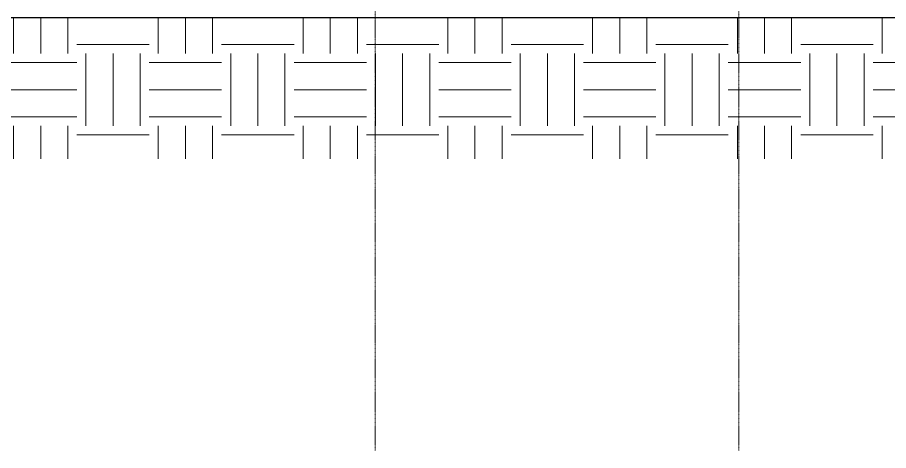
# Model space of a CAD drawing. Header units: inches. Extents: x -23445 to -32, y -314 to 853.
# Drawn here: x -8014 to -7436, y -293 to -6 of the extents above; entities that cross this region are included whole.
import ezdxf

# ---------------------------------------------------------------- set-up
doc = ezdxf.new("R2010")
doc.units = ezdxf.units.IN
doc.header["$MEASUREMENT"] = 0
doc.linetypes.add('Grid Line 1_2_', pattern=[0.875, 0.5, -0.125, 0.125, -0.125])
for name, color, linetype, lineweight in [('A-FLOR', 192, 'Continuous', 9), ('C-TOPO', 7, 'Continuous', 9), ('S-GRID', 1, 'Continuous', 9)]:
    doc.layers.add(name, color=color, linetype=linetype, lineweight=lineweight)

# ---------------------------------------------------------------- blocks, each defined once
blk = doc.blocks.new('Struct_Xcel_Sports Complex_rvt-4-Building Section - North_South looking West _ Fitness Center')
at = {"layer": 'A-FLOR', "color": 250, "lineweight": 25}
blk.add_line((-22790.8, -6), (-21132.3, -6), dxfattribs=at)

msp = doc.modelspace()

# ---------------------------------------------------------------- hatches: boundary and pattern name
at = {"layer": 'C-TOPO'}
h = msp.add_hatch(dxfattribs=at)
h.set_pattern_fill('FP_42', color=256, style=0, pattern_type=2)
h.set_pattern_definition([(0, (-21606.15, 72.08), (48, 48), [48, -48]), (0, (-21606.15, 90.08), (48, 48), [48, -48]), (0, (-21606.15, 108.08), (48, 48), [48, -48]), (90, (-21600.15, 114.08), (-48, 48), [48, -48]), (90, (-21582.15, 114.08), (-48, 48), [48, -48]), (90, (-21564.15, 114.08), (-48, 48), [48, -48])])
h.paths.add_polyline_path([(-7789.57, -99.62), (-6705.1, -99.62), (-6705.1, 0), (-7272.31, 0), (-7272.31, -36), (-7269.31, -36), (-7269.31, -48), (-7287.31, -48), (-7287.31, -36), (-7282.31, -36), (-7282.31, -6), (-8940.81, -6), (-8940.81, -36), (-8935.81, -36), (-8935.81, -48), (-8953.81, -48), (-8953.81, -36), (-8950.81, -36), (-8950.81, 0), (-9183.88, 0), (-9183.88, -99.62), (-7944.49, -99.62)], flags=0)

# ---------------------------------------------------------------- linework, layer by layer
at = {"layer": 'S-GRID', "linetype": 'Grid Line 1_2_'}
for p, q in [((-7776.31, -293.04), (-7776.31, 738.66)), ((-7776.31, -293.04), (-7776.31, 738.66)), ((-7535.06, -293.04), (-7535.06, 738.66)), ((-7535.06, -293.04), (-7535.06, 738.66))]:
    msp.add_line(p, q, dxfattribs=at)

# ---------------------------------------------------------------- block references
at = {"color": 90, "lineweight": 5}
msp.add_blockref('Struct_Xcel_Sports Complex_rvt-4-Building Section - North_South looking West _ Fitness Center', (13850, 0), dxfattribs=at)

doc.saveas('drawing.dxf')
